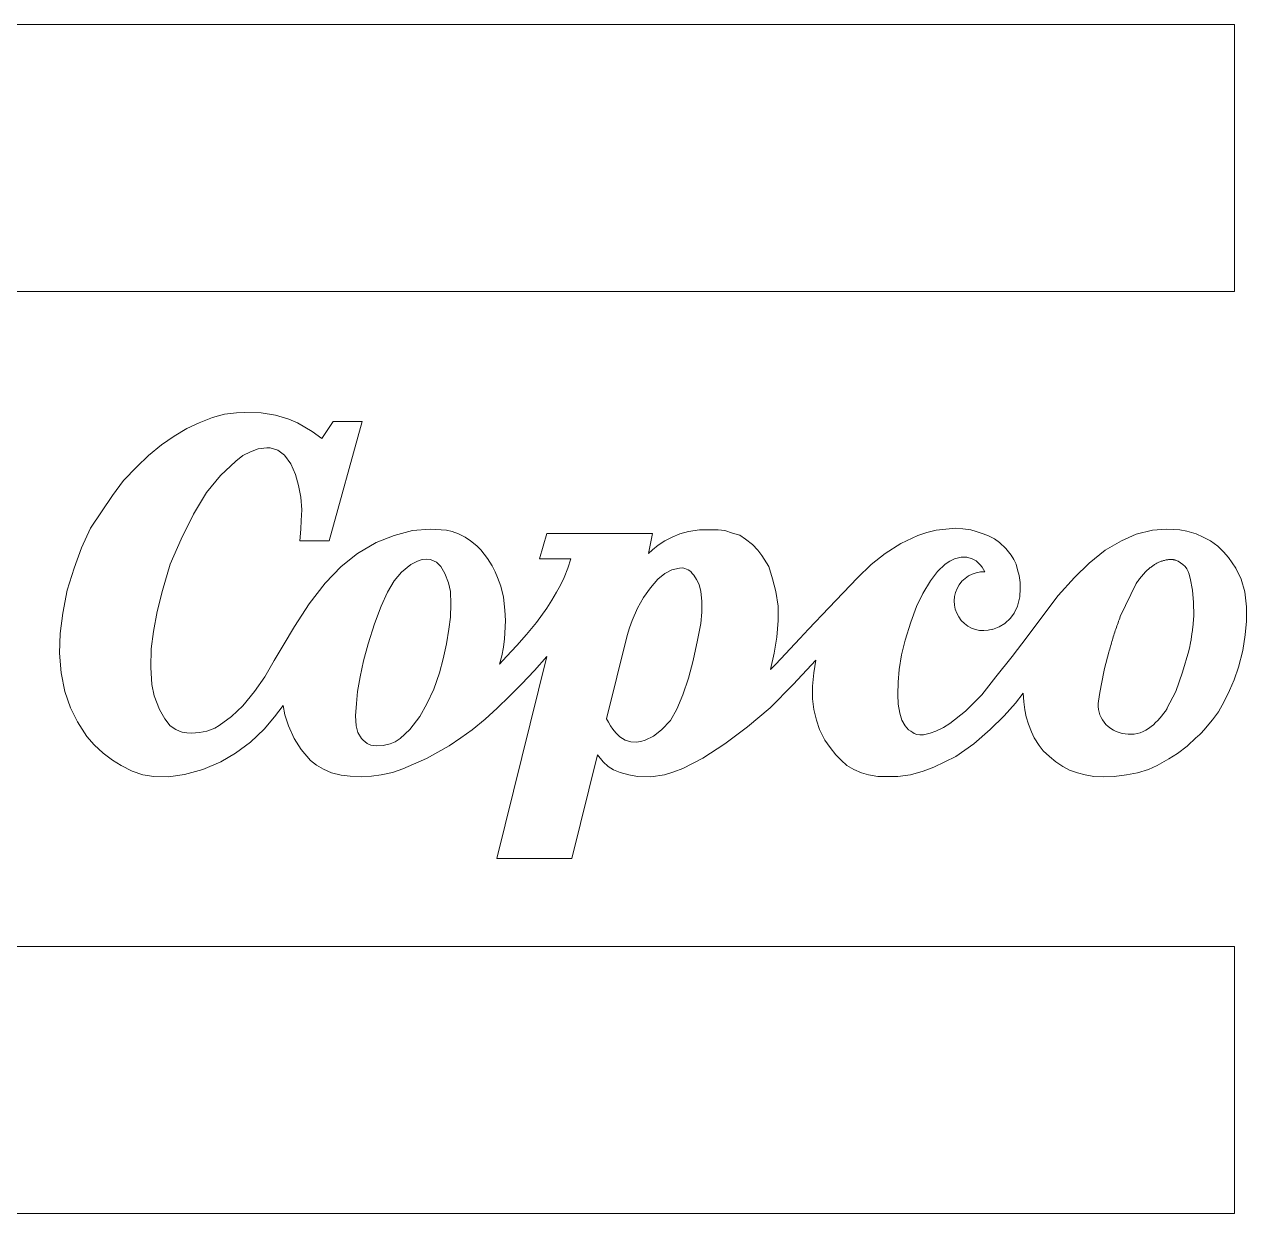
# Model space of a CAD drawing. Extents: x -76427 to 292734, y -42117 to 131250.
# Drawn here: x 12246.6 to 12405.3, y -37247.2 to -37092.8 of the extents above; entities that cross this region are included whole.
import ezdxf

# ---------------------------------------------------------------- set-up
doc = ezdxf.new("R2010")
doc.units = 0
doc.header["$LTSCALE"] = 10
doc.layers.add('XFM7P10PV$0$PV-EQ(50K)', color=252, linetype='Continuous', lineweight=9)
doc.layers.add('XFM7P10PV-200K$0$PV-EQ(50K)', color=22, linetype='Continuous', lineweight=9)

# ---------------------------------------------------------------- blocks, each defined once
blk = doc.blocks.new('XFM7P10PV-200K$0$A$Cf6a59fa3')
for p, q in [((388.15, 1676.82), (708.15, 1676.82)), ((708.15, 1676.82), (708.15, 1642.15)), ((708.15, 1642.15), (388.15, 1642.15)), ((573.71, 1625.09), (575.42, 1625.79)), ((575.42, 1625.79), (577, 1626.19)), ((577, 1626.19), (578.57, 1626.39)), ((578.57, 1626.39), (579.62, 1626.43)), ((579.62, 1626.43), (581.77, 1626.39)), ((581.77, 1626.39), (583.64, 1626.08)), ((583.64, 1626.08), (585.34, 1625.58)), ((585.34, 1625.58), (586.47, 1625.09)), ((589.65, 1623.05), (591.13, 1625.28)), ((594.89, 1625.28), (590.58, 1609.78)), ((591.13, 1625.28), (594.89, 1625.28)), ((570.46, 1623.34), (572.11, 1624.33)), ((572.11, 1624.33), (573.71, 1625.09)), ((586.47, 1625.09), (588.38, 1623.97)), ((588.38, 1623.97), (589.65, 1623.05)), ((567.12, 1620.84), (568.82, 1622.25)), ((568.82, 1622.25), (570.46, 1623.34)), ((565.59, 1619.37), (567.12, 1620.84)), ((579.39, 1620.83), (578.47, 1620.12)), ((580.38, 1621.32), (579.39, 1620.83)), ((581.37, 1621.7), (580.38, 1621.32)), ((582.51, 1621.82), (581.37, 1621.7)), ((582.93, 1621.82), (582.51, 1621.82)), ((583.92, 1621.53), (582.93, 1621.82)), ((584.79, 1620.89), (583.92, 1621.53)), ((585.62, 1619.75), (584.79, 1620.89)), ((563.86, 1617.58), (565.59, 1619.37)), ((578.47, 1620.12), (576.46, 1618.24)), ((586.22, 1618.38), (585.62, 1619.75)), ((562.44, 1615.66), (563.86, 1617.58)), ((576.46, 1618.24), (574.68, 1616.03)), ((586.62, 1616.93), (586.22, 1618.38)), ((574.68, 1616.03), (572.95, 1613.21)), ((586.9, 1615.44), (586.62, 1616.93)), ((561.03, 1613.53), (562.44, 1615.66)), ((587.03, 1613.79), (586.9, 1615.44)), ((559.61, 1611.41), (561.03, 1613.53)), ((572.95, 1613.21), (571.38, 1609.98)), ((586.97, 1612.4), (587.03, 1613.79)), ((558.41, 1608.86), (559.61, 1611.41)), ((586.76, 1609.78), (586.9, 1611.26)), ((586.9, 1611.26), (586.97, 1612.4)), ((599.04, 1610.47), (601.4, 1611.12)), ((601.4, 1611.12), (603.7, 1611.29)), ((603.7, 1611.29), (605.81, 1611.14)), ((605.81, 1611.14), (606.55, 1610.97)), ((637.24, 1610.97), (638.69, 1611.18)), ((638.69, 1611.18), (641.1, 1611.18)), ((641.1, 1611.18), (641.98, 1611.1)), ((641.98, 1611.1), (642.97, 1610.77)), ((668.2, 1610.83), (669.42, 1611.13)), ((669.42, 1611.13), (670.68, 1611.29)), ((670.68, 1611.29), (671.99, 1611.4)), ((671.99, 1611.4), (672.9, 1611.34)), ((672.9, 1611.34), (673.91, 1611.19)), ((673.91, 1611.19), (674.62, 1610.98)), ((695.38, 1610.62), (697.52, 1611.13)), ((697.52, 1611.13), (699.32, 1611.26)), ((699.32, 1611.26), (701.06, 1611.18)), ((701.06, 1611.18), (701.99, 1611)), ((701.99, 1611), (703.19, 1610.68)), ((571.38, 1609.98), (569.96, 1606.72)), ((590.58, 1609.78), (586.76, 1609.78)), ((594.29, 1608.13), (596.7, 1609.55)), ((596.7, 1609.55), (599.04, 1610.47)), ((606.55, 1610.97), (607.4, 1610.67)), ((607.4, 1610.67), (608.27, 1610.25)), ((608.27, 1610.25), (608.96, 1609.77)), ((608.96, 1609.77), (609.78, 1609.12)), ((617.89, 1607.44), (618.88, 1610.7)), ((618.88, 1610.7), (632.57, 1610.7)), ((632.57, 1610.7), (632.08, 1608.14)), ((633.32, 1609.2), (634.2, 1609.76)), ((634.2, 1609.76), (635.12, 1610.26)), ((635.12, 1610.26), (636.11, 1610.68)), ((636.11, 1610.68), (637.24, 1610.97)), ((642.97, 1610.77), (643.93, 1610.48)), ((643.93, 1610.48), (644.64, 1609.98)), ((644.64, 1609.98), (645.56, 1609.27)), ((662.78, 1608.14), (664.85, 1609.42)), ((664.85, 1609.42), (667.06, 1610.44)), ((667.06, 1610.44), (668.2, 1610.83)), ((674.62, 1610.98), (675.54, 1610.69)), ((675.54, 1610.69), (676.2, 1610.43)), ((676.2, 1610.43), (677.01, 1610.04)), ((677.01, 1610.04), (677.66, 1609.55)), ((677.66, 1609.55), (678.45, 1608.75)), ((691.35, 1608.56), (693.48, 1609.76)), ((693.48, 1609.76), (695.38, 1610.62)), ((703.19, 1610.68), (704.11, 1610.26)), ((704.11, 1610.26), (705.03, 1609.77)), ((705.03, 1609.77), (706.02, 1609.06)), ((557.48, 1606.23), (558.41, 1608.86)), ((592.16, 1606.43), (594.29, 1608.13)), ((609.78, 1609.12), (610.28, 1608.61)), ((610.28, 1608.61), (611.15, 1607.49)), ((632.08, 1608.14), (632.57, 1608.58)), ((632.57, 1608.58), (633.32, 1609.2)), ((645.56, 1609.27), (646.27, 1608.56)), ((646.27, 1608.56), (646.76, 1607.86)), ((646.76, 1607.86), (647.68, 1606.44)), ((661, 1606.71), (662.78, 1608.14)), ((678.45, 1608.75), (679.15, 1607.9)), ((679.15, 1607.9), (679.49, 1607.36)), ((689.29, 1606.87), (691.35, 1608.56)), ((706.02, 1609.06), (706.73, 1608.35)), ((706.73, 1608.35), (707.4, 1607.58)), ((556.55, 1603.35), (557.48, 1606.23)), ((569.96, 1606.72), (568.93, 1603.33)), ((590.07, 1604.28), (592.16, 1606.43)), ((599.98, 1605.71), (601.2, 1606.7)), ((601.2, 1606.7), (602.08, 1607.14)), ((602.08, 1607.14), (602.65, 1607.34)), ((602.65, 1607.34), (603.27, 1607.39)), ((603.27, 1607.39), (603.74, 1607.34)), ((603.74, 1607.34), (604.21, 1607.14)), ((604.21, 1607.14), (604.52, 1606.98)), ((604.52, 1606.98), (605.11, 1606.42)), ((605.11, 1606.42), (605.62, 1605.51)), ((611.15, 1607.49), (611.75, 1606.51)), ((611.75, 1606.51), (612.15, 1605.74)), ((621.98, 1607.44), (617.89, 1607.44)), ((621.57, 1606.2), (621.98, 1607.44)), ((636.1, 1606.21), (636.51, 1606.24)), ((636.51, 1606.24), (636.79, 1606.18)), ((647.68, 1606.44), (648.18, 1604.81)), ((659.19, 1604.96), (661, 1606.71)), ((670.58, 1606.72), (669.61, 1605.79)), ((671.19, 1607.13), (670.58, 1606.72)), ((671.79, 1607.42), (671.19, 1607.13)), ((672.69, 1607.65), (671.79, 1607.42)), ((673.4, 1607.65), (672.69, 1607.65)), ((674.11, 1607.43), (673.4, 1607.65)), ((674.61, 1607.15), (674.11, 1607.43)), ((674.84, 1606.95), (674.61, 1607.15)), ((675.13, 1606.64), (674.84, 1606.95)), ((675.38, 1606.33), (675.13, 1606.64)), ((675.56, 1606.05), (675.38, 1606.33)), ((679.49, 1607.36), (679.79, 1606.72)), ((679.79, 1606.72), (680, 1606.01)), ((687.38, 1605.01), (689.29, 1606.87)), ((697.14, 1606.22), (697.23, 1606.29)), ((697.23, 1606.29), (697.33, 1606.36)), ((697.33, 1606.36), (697.42, 1606.43)), ((697.42, 1606.43), (697.51, 1606.49)), ((697.51, 1606.49), (697.6, 1606.56)), ((697.6, 1606.56), (697.69, 1606.62)), ((697.69, 1606.62), (697.78, 1606.68)), ((697.78, 1606.68), (697.88, 1606.74)), ((697.88, 1606.74), (697.97, 1606.79)), ((697.97, 1606.79), (698.07, 1606.85)), ((698.07, 1606.85), (698.16, 1606.9)), ((698.16, 1606.9), (698.26, 1606.94)), ((698.26, 1606.94), (698.36, 1606.99)), ((698.36, 1606.99), (698.46, 1607.03)), ((698.46, 1607.03), (698.56, 1607.07)), ((698.56, 1607.07), (698.66, 1607.11)), ((698.66, 1607.11), (698.76, 1607.14)), ((698.76, 1607.14), (698.86, 1607.17)), ((698.86, 1607.17), (698.96, 1607.2)), ((698.96, 1607.2), (699.07, 1607.23)), ((699.07, 1607.23), (699.17, 1607.26)), ((699.17, 1607.26), (699.28, 1607.28)), ((699.28, 1607.28), (699.38, 1607.3)), ((699.38, 1607.3), (699.49, 1607.31)), ((699.49, 1607.31), (699.59, 1607.33)), ((699.59, 1607.33), (699.7, 1607.34)), ((699.7, 1607.34), (699.8, 1607.35)), ((699.8, 1607.35), (700.04, 1607.34)), ((700.04, 1607.34), (700.12, 1607.33)), ((700.12, 1607.33), (700.17, 1607.32)), ((700.17, 1607.32), (700.19, 1607.32)), ((700.19, 1607.32), (700.21, 1607.32)), ((700.21, 1607.32), (700.24, 1607.31)), ((700.24, 1607.31), (700.26, 1607.31)), ((700.26, 1607.31), (700.28, 1607.3)), ((700.28, 1607.3), (700.3, 1607.3)), ((700.3, 1607.3), (700.33, 1607.3)), ((700.33, 1607.3), (700.35, 1607.29)), ((700.35, 1607.29), (700.37, 1607.29)), ((700.37, 1607.29), (700.4, 1607.28)), ((700.4, 1607.28), (700.42, 1607.28)), ((700.42, 1607.28), (700.44, 1607.27)), ((700.44, 1607.27), (700.47, 1607.26)), ((707.4, 1607.58), (708.35, 1606.21)), ((599.04, 1604.59), (599.98, 1605.71)), ((605.62, 1605.51), (606.08, 1604.3)), ((612.15, 1605.74), (612.47, 1604.99)), ((612.47, 1604.99), (612.9, 1603.87)), ((620.62, 1604.02), (621.09, 1605)), ((621.09, 1605), (621.57, 1606.2)), ((632.31, 1603.65), (633.29, 1604.79)), ((633.29, 1604.79), (634.19, 1605.51)), ((634.19, 1605.51), (635.11, 1606)), ((635.11, 1606), (636.1, 1606.21)), ((636.79, 1606.18), (637.23, 1606)), ((637.23, 1606), (637.54, 1605.76)), ((637.54, 1605.76), (637.75, 1605.54)), ((637.75, 1605.54), (637.94, 1605.3)), ((637.94, 1605.3), (638.31, 1604.75)), ((638.31, 1604.75), (638.65, 1604.09)), ((648.18, 1604.81), (648.6, 1603.18)), ((655.48, 1601.05), (659.19, 1604.96)), ((669.61, 1605.79), (668.68, 1604.58)), ((675.74, 1605.73), (675.56, 1606.05)), ((680, 1606.01), (680.2, 1605.27)), ((680.2, 1605.27), (680.35, 1604.36)), ((685.26, 1602.68), (687.38, 1605.01)), ((695.66, 1604.59), (695.74, 1604.71)), ((695.74, 1604.71), (695.83, 1604.82)), ((695.83, 1604.82), (695.91, 1604.93)), ((695.91, 1604.93), (695.99, 1605.04)), ((695.99, 1605.04), (696.08, 1605.14)), ((696.08, 1605.14), (696.16, 1605.24)), ((696.16, 1605.24), (696.25, 1605.34)), ((696.25, 1605.34), (696.34, 1605.44)), ((696.34, 1605.44), (696.42, 1605.54)), ((696.42, 1605.54), (696.51, 1605.63)), ((696.51, 1605.63), (696.6, 1605.72)), ((696.6, 1605.72), (696.69, 1605.81)), ((696.69, 1605.81), (696.78, 1605.9)), ((696.78, 1605.9), (696.87, 1605.98)), ((696.87, 1605.98), (696.96, 1606.06)), ((696.96, 1606.06), (697.05, 1606.14)), ((697.05, 1606.14), (697.14, 1606.22)), ((702.37, 1605.05), (702.39, 1604.92)), ((702.39, 1604.92), (702.7, 1603.35)), ((708.35, 1606.21), (709.03, 1604.79)), ((709.03, 1604.79), (709.49, 1603.14)), ((555.98, 1600.37), (556.55, 1603.35)), ((568.93, 1603.33), (568.24, 1600.59)), ((588.01, 1601.57), (590.07, 1604.28)), ((597.34, 1601.28), (598.17, 1603.09)), ((598.17, 1603.09), (599.04, 1604.59)), ((606.08, 1604.3), (606.33, 1603.18)), ((606.33, 1603.18), (606.4, 1601.52)), ((612.9, 1603.87), (613.21, 1602.47)), ((619.51, 1602.05), (620.12, 1603.09)), ((620.12, 1603.09), (620.62, 1604.02)), ((631.42, 1602.4), (632.31, 1603.65)), ((638.65, 1604.09), (638.88, 1603.18)), ((638.88, 1603.18), (639, 1601.91)), ((648.6, 1603.18), (648.89, 1601.27)), ((668.68, 1604.58), (667.71, 1602.91)), ((680.35, 1603.58), (680.27, 1602.49)), ((680.35, 1604.36), (680.35, 1603.58)), ((693.33, 1599.92), (695.41, 1604.24)), ((695.41, 1604.24), (695.5, 1604.36)), ((695.5, 1604.36), (695.58, 1604.47)), ((695.58, 1604.47), (695.66, 1604.59)), ((702.7, 1603.35), (702.85, 1601.74)), ((709.49, 1603.14), (709.73, 1601.21)), ((586.08, 1598.63), (588.01, 1601.57)), ((606.4, 1601.52), (606.33, 1599.85)), ((613.21, 1602.47), (613.42, 1600.77)), ((618.84, 1601.04), (619.51, 1602.05)), ((630.64, 1601.04), (631.42, 1602.4)), ((639, 1601.91), (639, 1600.5)), ((667.71, 1602.91), (666.87, 1601.24)), ((680.27, 1602.49), (679.99, 1601.29)), ((683.13, 1599.84), (685.26, 1602.68)), ((702.85, 1601.74), (702.89, 1600.07)), ((555.64, 1597.75), (555.98, 1600.37)), ((568.24, 1600.59), (567.76, 1598.01)), ((596.48, 1599), (597.34, 1601.28)), ((613.42, 1600.77), (613.47, 1599.41)), ((617.51, 1599.18), (618.84, 1601.04)), ((629.94, 1599.42), (630.64, 1601.04)), ((639, 1600.5), (638.86, 1599.01)), ((648.89, 1601.27), (648.89, 1599.42)), ((652.86, 1598.29), (655.48, 1601.05)), ((666.87, 1601.24), (666.12, 1599.21)), ((679.56, 1600.36), (679.06, 1599.73)), ((679.99, 1601.29), (679.56, 1600.36)), ((693.26, 1599.72), (693.33, 1599.92)), ((702.89, 1600.07), (702.75, 1598.45)), ((709.73, 1601.21), (709.71, 1599.34)), ((584.63, 1596.16), (586.08, 1598.63)), ((595.65, 1596.39), (596.48, 1599)), ((606.12, 1598.29), (605.83, 1596.38)), ((606.33, 1599.85), (606.12, 1598.29)), ((613.47, 1599.41), (613.42, 1597.79)), ((616.22, 1597.59), (617.51, 1599.18)), ((629.29, 1597.46), (629.58, 1598.45)), ((629.58, 1598.45), (629.94, 1599.42)), ((638.86, 1599.01), (638.44, 1596.86)), ((648.89, 1599.42), (648.75, 1597.27)), ((651.72, 1597.08), (652.86, 1598.29)), ((666.12, 1599.21), (665.41, 1596.87)), ((677.61, 1598.59), (676.72, 1598.27)), ((678.33, 1599.05), (677.61, 1598.59)), ((679.06, 1599.73), (678.33, 1599.05)), ((681.22, 1597.29), (683.13, 1599.84)), ((692.69, 1598.11), (692.76, 1598.31)), ((692.76, 1598.31), (692.83, 1598.51)), ((692.83, 1598.51), (692.9, 1598.71)), ((692.9, 1598.71), (692.97, 1598.91)), ((692.97, 1598.91), (693.04, 1599.11)), ((693.04, 1599.11), (693.11, 1599.32)), ((693.11, 1599.32), (693.18, 1599.52)), ((693.18, 1599.52), (693.26, 1599.72)), ((702.73, 1598.33), (702.71, 1598.21)), ((702.75, 1598.45), (702.73, 1598.33)), ((709.71, 1599.34), (709.56, 1597.57)), ((555.57, 1595.18), (555.64, 1597.75)), ((567.76, 1598.01), (567.48, 1595.76)), ((613.37, 1597.05), (613.22, 1595.94)), ((613.42, 1597.79), (613.37, 1597.05)), ((614.95, 1596.17), (616.22, 1597.59)), ((626.62, 1586.67), (629.29, 1597.46)), ((638.44, 1596.86), (637.88, 1594.23)), ((648.75, 1597.27), (648.39, 1595.17)), ((648.6, 1593.75), (651.72, 1597.08)), ((665.41, 1596.87), (664.91, 1594.96)), ((679.3, 1594.74), (681.22, 1597.29)), ((692.25, 1596.7), (692.31, 1596.9)), ((692.31, 1596.9), (692.37, 1597.1)), ((692.37, 1597.1), (692.43, 1597.3)), ((692.43, 1597.3), (692.5, 1597.5)), ((692.5, 1597.5), (692.56, 1597.7)), ((692.56, 1597.7), (692.63, 1597.9)), ((692.63, 1597.9), (692.69, 1598.11)), ((702.5, 1596.72), (702.47, 1596.6)), ((702.52, 1596.85), (702.5, 1596.72)), ((702.54, 1596.97), (702.52, 1596.85)), ((702.56, 1597.09), (702.54, 1596.97)), ((702.58, 1597.22), (702.56, 1597.09)), ((702.6, 1597.34), (702.58, 1597.22)), ((702.68, 1597.96), (702.6, 1597.34)), ((702.7, 1598.08), (702.68, 1597.96)), ((702.71, 1598.21), (702.7, 1598.08)), ((709.56, 1597.57), (709.23, 1595.52)), ((555.79, 1592.63), (555.57, 1595.18)), ((567.48, 1595.76), (567.41, 1593.33)), ((583.46, 1594.21), (584.63, 1596.16)), ((595.03, 1594.18), (595.65, 1596.39)), ((605.83, 1596.38), (605.41, 1594.46)), ((613.22, 1595.94), (613, 1594.82)), ((613.64, 1594.75), (614.95, 1596.17)), ((648.39, 1595.17), (647.9, 1593.05)), ((691.27, 1593.17), (691.85, 1595.3)), ((691.85, 1595.3), (691.9, 1595.5)), ((691.9, 1595.5), (691.96, 1595.7)), ((691.96, 1595.7), (692.01, 1595.9)), ((692.01, 1595.9), (692.07, 1596.1)), ((692.07, 1596.1), (692.13, 1596.3)), ((692.13, 1596.3), (692.19, 1596.5)), ((692.19, 1596.5), (692.25, 1596.7)), ((702.25, 1595.5), (701.43, 1592.71)), ((702.33, 1595.87), (702.25, 1595.5)), ((702.35, 1595.99), (702.33, 1595.87)), ((702.38, 1596.11), (702.35, 1595.99)), ((702.4, 1596.23), (702.38, 1596.11)), ((702.43, 1596.36), (702.4, 1596.23)), ((702.45, 1596.48), (702.43, 1596.36)), ((702.47, 1596.6), (702.45, 1596.48)), ((709.23, 1595.52), (708.68, 1593.37)), ((582.22, 1592.12), (583.46, 1594.21)), ((594.6, 1592.11), (595.03, 1594.18)), ((605.41, 1594.46), (604.91, 1592.62)), ((612.35, 1568.5), (618.85, 1594.73)), ((613, 1594.82), (612.71, 1593.76)), ((612.71, 1593.76), (613.64, 1594.75)), ((618.85, 1594.73), (617.25, 1592.93)), ((637.88, 1594.23), (637.24, 1591.91)), ((647.9, 1593.05), (648.6, 1593.75)), ((653.81, 1594.25), (650.85, 1591.12)), ((653.52, 1592.62), (653.81, 1594.25)), ((664.91, 1594.96), (664.63, 1593.05)), ((677.18, 1592.12), (679.3, 1594.74)), ((556.28, 1590.22), (555.79, 1592.63)), ((567.41, 1593.33), (567.56, 1591.13)), ((580.89, 1590.18), (582.22, 1592.12)), ((594.29, 1590.21), (594.6, 1592.11)), ((604.91, 1592.62), (604.2, 1590.49)), ((617.25, 1592.93), (615.55, 1591.15)), ((653.37, 1590.91), (653.52, 1592.62)), ((664.63, 1593.05), (664.49, 1591.41)), ((675.34, 1589.78), (677.18, 1592.12)), ((690.85, 1591), (691.27, 1593.17)), ((701.43, 1592.71), (700.53, 1590.2)), ((708.68, 1593.37), (708.14, 1591.72)), ((567.56, 1591.13), (567.88, 1589.64)), ((604.2, 1590.49), (603.28, 1588.58)), ((615.55, 1591.15), (614.02, 1589.6)), ((637.24, 1591.91), (636.53, 1589.78)), ((650.85, 1591.12), (647.85, 1588.08)), ((653.37, 1589.26), (653.37, 1590.91)), ((664.49, 1591.41), (664.45, 1589.81)), ((690.62, 1589.8), (690.85, 1591)), ((708.14, 1591.72), (707.53, 1590.31)), ((556.99, 1588.09), (556.28, 1590.22)), ((567.88, 1589.64), (568.54, 1587.87)), ((579.39, 1588.36), (580.89, 1590.18)), ((594.12, 1588.64), (594.29, 1590.21)), ((614.02, 1589.6), (612.42, 1588.03)), ((636.53, 1589.78), (635.73, 1587.89)), ((653.55, 1587.87), (653.37, 1589.26)), ((664.45, 1589.81), (664.49, 1588.57)), ((673.21, 1587.65), (675.34, 1589.78)), ((680.7, 1589.99), (679.71, 1588.67)), ((680.8, 1588.85), (680.7, 1589.99)), ((680.94, 1587.84), (680.8, 1588.85)), ((690.44, 1588.63), (690.62, 1589.8)), ((700.53, 1590.2), (699.4, 1587.98)), ((706.83, 1588.91), (706.09, 1587.58)), ((707.53, 1590.31), (706.83, 1588.91)), ((557.91, 1586.25), (556.99, 1588.09)), ((568.54, 1587.87), (569.25, 1586.66)), ((577.91, 1586.96), (579.39, 1588.36)), ((584.6, 1588.37), (583.49, 1586.89)), ((584.82, 1587.15), (584.6, 1588.37)), ((594.02, 1587.05), (594.12, 1588.64)), ((603.28, 1588.58), (602.36, 1586.95)), ((612.42, 1588.03), (610.83, 1586.62)), ((635.73, 1587.89), (634.9, 1586.45)), ((647.85, 1588.08), (644.93, 1585.6)), ((653.87, 1586.48), (653.55, 1587.87)), ((664.49, 1588.57), (664.7, 1587.37)), ((664.7, 1587.37), (664.97, 1586.49)), ((671.2, 1586.03), (673.21, 1587.65)), ((679.71, 1588.67), (678.26, 1587.04)), ((681.12, 1586.92), (680.94, 1587.84)), ((706.09, 1587.58), (705.3, 1586.51)), ((559.12, 1584.34), (557.91, 1586.25)), ((569.25, 1586.66), (569.96, 1585.74)), ((569.96, 1585.74), (570.67, 1585.25)), ((575.73, 1585.46), (576.32, 1585.8)), ((576.32, 1585.8), (577.91, 1586.96)), ((583.49, 1586.89), (582.16, 1585.33)), ((585.31, 1585.73), (584.82, 1587.15)), ((586.03, 1584.1), (585.31, 1585.73)), ((594.08, 1585.74), (594.02, 1587.05)), ((594.31, 1584.86), (594.08, 1585.74)), ((602.36, 1586.95), (601.07, 1585.28)), ((610.83, 1586.62), (609.15, 1585.23)), ((626.86, 1586.2), (626.62, 1586.67)), ((627.12, 1585.76), (626.86, 1586.2)), ((627.43, 1585.29), (627.12, 1585.76)), ((634.9, 1586.45), (633.75, 1585.21)), ((644.93, 1585.6), (641.97, 1583.4)), ((654.26, 1585.25), (653.87, 1586.48)), ((664.97, 1586.49), (665.4, 1585.73)), ((665.4, 1585.73), (665.83, 1585.24)), ((670.37, 1585.53), (671.2, 1586.03)), ((678.26, 1587.04), (676.44, 1585.25)), ((681.4, 1585.96), (681.12, 1586.92)), ((681.81, 1584.98), (681.4, 1585.96)), ((705.3, 1586.51), (704.17, 1585.17)), ((560.09, 1583.27), (559.12, 1584.34)), ((570.67, 1585.25), (571.17, 1585.04)), ((571.17, 1585.04), (571.5, 1584.93)), ((571.5, 1584.93), (572.09, 1584.82)), ((572.09, 1584.82), (572.69, 1584.78)), ((572.69, 1584.78), (573.76, 1584.86)), ((573.76, 1584.86), (574.71, 1585.04)), ((574.71, 1585.04), (575.73, 1585.46)), ((582.16, 1585.33), (580.36, 1583.62)), ((586.95, 1582.68), (586.03, 1584.1)), ((594.78, 1584.11), (594.31, 1584.86)), ((595, 1583.9), (594.78, 1584.11)), ((599.8, 1584.11), (599.18, 1583.65)), ((601.07, 1585.28), (599.8, 1584.11)), ((607.67, 1584.17), (606.16, 1583.16)), ((609.15, 1585.23), (607.67, 1584.17)), ((627.82, 1584.82), (627.43, 1585.29)), ((628.34, 1584.33), (627.82, 1584.82)), ((629.02, 1583.9), (628.34, 1584.33)), ((632.71, 1584.4), (631.64, 1583.9)), ((633.75, 1585.21), (632.71, 1584.4)), ((654.97, 1583.9), (654.26, 1585.25)), ((665.83, 1585.24), (666.12, 1585.03)), ((666.12, 1585.03), (666.37, 1584.86)), ((666.37, 1584.86), (666.58, 1584.75)), ((666.58, 1584.75), (666.91, 1584.61)), ((666.91, 1584.61), (667.31, 1584.59)), ((667.31, 1584.59), (667.79, 1584.59)), ((667.79, 1584.59), (668.66, 1584.78)), ((668.66, 1584.78), (669.38, 1585.03)), ((669.38, 1585.03), (670.37, 1585.53)), ((676.44, 1585.25), (674.32, 1583.4)), ((682.15, 1584.2), (681.81, 1584.98)), ((682.82, 1583.19), (682.15, 1584.2)), ((703.17, 1584.23), (702.02, 1583.12)), ((561.22, 1582.19), (560.09, 1583.27)), ((580.36, 1583.62), (578.44, 1582.21)), ((588.15, 1581.26), (586.95, 1582.68)), ((595.51, 1583.45), (595, 1583.9)), ((596.02, 1583.22), (595.51, 1583.45)), ((596.68, 1583.13), (596.02, 1583.22)), ((597.61, 1583.19), (596.68, 1583.13)), ((598.53, 1583.4), (597.61, 1583.19)), ((599.18, 1583.65), (598.53, 1583.4)), ((606.16, 1583.16), (603.24, 1581.52)), ((629.75, 1583.66), (629.02, 1583.9)), ((630.44, 1583.61), (629.75, 1583.66)), ((631.06, 1583.71), (630.44, 1583.61)), ((631.64, 1583.9), (631.06, 1583.71)), ((641.97, 1583.4), (639.12, 1581.56)), ((655.67, 1582.91), (654.97, 1583.9)), ((656.38, 1581.99), (655.67, 1582.91)), ((674.32, 1583.4), (671.98, 1581.78)), ((683.31, 1582.48), (682.82, 1583.19)), ((684.16, 1581.74), (683.31, 1582.48)), ((702.02, 1583.12), (700.76, 1582.17)), ((562.45, 1581.29), (561.22, 1582.19)), ((563.58, 1580.58), (562.45, 1581.29)), ((576.53, 1581.08), (574.2, 1580.08)), ((578.44, 1582.21), (576.53, 1581.08)), ((588.95, 1580.62), (588.15, 1581.26)), ((603.24, 1581.52), (600.17, 1580.17)), ((625.46, 1581.98), (622.12, 1568.5)), ((626.16, 1581.06), (625.46, 1581.98)), ((626.81, 1580.46), (626.16, 1581.06)), ((639.12, 1581.56), (636.51, 1580.22)), ((657.09, 1581.28), (656.38, 1581.99)), ((657.84, 1580.59), (657.09, 1581.28)), ((671.98, 1581.78), (669.14, 1580.36)), ((684.95, 1581.07), (684.16, 1581.74)), ((685.86, 1580.48), (684.95, 1581.07)), ((699.63, 1581.45), (698.12, 1580.6)), ((700.76, 1582.17), (699.63, 1581.45)), ((565, 1579.87), (563.58, 1580.58)), ((566.41, 1579.38), (565, 1579.87)), ((567.82, 1579.17), (566.41, 1579.38)), ((571.8, 1579.42), (569.71, 1579.14)), ((574.2, 1580.08), (571.8, 1579.42)), ((589.84, 1580.1), (588.95, 1580.62)), ((590.91, 1579.63), (589.84, 1580.1)), ((592.13, 1579.34), (590.91, 1579.63)), ((593.33, 1579.19), (592.13, 1579.34)), ((597.36, 1579.38), (596.07, 1579.2)), ((598.8, 1579.68), (597.36, 1579.38)), ((600.17, 1580.17), (598.8, 1579.68)), ((627.53, 1580.03), (626.81, 1580.46)), ((628.38, 1579.7), (627.53, 1580.03)), ((629.49, 1579.36), (628.38, 1579.7)), ((630.62, 1579.15), (629.49, 1579.36)), ((634.15, 1579.39), (632.36, 1579.12)), ((635.35, 1579.76), (634.15, 1579.39)), ((636.51, 1580.22), (635.35, 1579.76)), ((658.75, 1580.05), (657.84, 1580.59)), ((659.71, 1579.65), (658.75, 1580.05)), ((660.64, 1579.37), (659.71, 1579.65)), ((661.84, 1579.16), (660.64, 1579.37)), ((666.09, 1579.37), (664.46, 1579.16)), ((667.72, 1579.86), (666.09, 1579.37)), ((669.14, 1580.36), (667.72, 1579.86)), ((686.75, 1580), (685.86, 1580.48)), ((687.78, 1579.65), (686.75, 1580)), ((688.77, 1579.37), (687.78, 1579.65)), ((689.9, 1579.16), (688.77, 1579.37)), ((694.16, 1579.37), (692.53, 1579.16)), ((695.58, 1579.65), (694.16, 1579.37)), ((696.98, 1580.09), (695.58, 1579.65)), ((698.12, 1580.6), (696.98, 1580.09)), ((569.71, 1579.14), (567.82, 1579.17)), ((594.75, 1579.13), (593.33, 1579.19)), ((596.07, 1579.2), (594.75, 1579.13)), ((632.36, 1579.12), (630.62, 1579.15)), ((662.76, 1579.16), (661.84, 1579.16)), ((664.46, 1579.16), (662.76, 1579.16)), ((691.1, 1579.13), (689.9, 1579.16)), ((692.53, 1579.16), (691.1, 1579.13)), ((622.12, 1568.5), (612.35, 1568.5)), ((388.15, 1557.08), (708.15, 1557.08)), ((708.15, 1557.08), (708.15, 1522.41)), ((708.15, 1522.41), (388.15, 1522.41))]:
    blk.add_line(p, q)
for centre, radius, start, end in [((699.64, 1604.62), 2.77, 8.811, 72.4868), ((675.58, 1601.92), 3.82, 87.6271, 287.3323), ((694.4, 1588.58), 3.96, 179.383, 222.1851), ((691.07, 1593.25), 9.86, 309.4599, 327.6817), ((694.56, 1589.01), 4.37, 224.9095, 309.4599), ((701.3, 1587.21), 3.52, 302.034, 324.6365)]:
    blk.add_arc(centre, radius, start, end)
blk = doc.blocks.new('XFM7P10PV-200K')
at = {"layer": 'XFM7P10PV-200K$0$PV-EQ(50K)'}
blk.add_blockref('XFM7P10PV-200K$0$A$Cf6a59fa3', (11695.6, -38769.63), dxfattribs=at)
blk = doc.blocks.new('XFM7P10PV$0$A$Cf6a59fa3')
for p, q in [((388.15, 1676.82), (708.15, 1676.82)), ((708.15, 1676.82), (708.15, 1642.15)), ((708.15, 1642.15), (388.15, 1642.15)), ((573.71, 1625.09), (575.42, 1625.79)), ((575.42, 1625.79), (577, 1626.19)), ((577, 1626.19), (578.57, 1626.39)), ((578.57, 1626.39), (579.62, 1626.43)), ((579.62, 1626.43), (581.77, 1626.39)), ((581.77, 1626.39), (583.64, 1626.08)), ((583.64, 1626.08), (585.34, 1625.58)), ((585.34, 1625.58), (586.47, 1625.09)), ((589.65, 1623.05), (591.13, 1625.28)), ((594.89, 1625.28), (590.58, 1609.78)), ((591.13, 1625.28), (594.89, 1625.28)), ((570.46, 1623.34), (572.11, 1624.33)), ((572.11, 1624.33), (573.71, 1625.09)), ((586.47, 1625.09), (588.38, 1623.97)), ((588.38, 1623.97), (589.65, 1623.05)), ((567.12, 1620.84), (568.82, 1622.25)), ((568.82, 1622.25), (570.46, 1623.34)), ((565.59, 1619.37), (567.12, 1620.84)), ((579.39, 1620.83), (578.47, 1620.12)), ((580.38, 1621.32), (579.39, 1620.83)), ((581.37, 1621.7), (580.38, 1621.32)), ((582.51, 1621.82), (581.37, 1621.7)), ((582.93, 1621.82), (582.51, 1621.82)), ((583.92, 1621.53), (582.93, 1621.82)), ((584.79, 1620.89), (583.92, 1621.53)), ((585.62, 1619.75), (584.79, 1620.89)), ((563.86, 1617.58), (565.59, 1619.37)), ((578.47, 1620.12), (576.46, 1618.24)), ((586.22, 1618.38), (585.62, 1619.75)), ((562.44, 1615.66), (563.86, 1617.58)), ((576.46, 1618.24), (574.68, 1616.03)), ((586.62, 1616.93), (586.22, 1618.38)), ((574.68, 1616.03), (572.95, 1613.21)), ((586.9, 1615.44), (586.62, 1616.93)), ((561.03, 1613.53), (562.44, 1615.66)), ((587.03, 1613.79), (586.9, 1615.44)), ((559.61, 1611.41), (561.03, 1613.53)), ((572.95, 1613.21), (571.38, 1609.98)), ((586.97, 1612.4), (587.03, 1613.79)), ((558.41, 1608.86), (559.61, 1611.41)), ((586.76, 1609.78), (586.9, 1611.26)), ((586.9, 1611.26), (586.97, 1612.4)), ((599.04, 1610.47), (601.4, 1611.12)), ((601.4, 1611.12), (603.7, 1611.29)), ((603.7, 1611.29), (605.81, 1611.14)), ((605.81, 1611.14), (606.55, 1610.97)), ((637.24, 1610.97), (638.69, 1611.18)), ((638.69, 1611.18), (641.1, 1611.18)), ((641.1, 1611.18), (641.98, 1611.1)), ((641.98, 1611.1), (642.97, 1610.77)), ((668.2, 1610.83), (669.42, 1611.13)), ((669.42, 1611.13), (670.68, 1611.29)), ((670.68, 1611.29), (671.99, 1611.4)), ((671.99, 1611.4), (672.9, 1611.34)), ((672.9, 1611.34), (673.91, 1611.19)), ((673.91, 1611.19), (674.62, 1610.98)), ((695.38, 1610.62), (697.52, 1611.13)), ((697.52, 1611.13), (699.32, 1611.26)), ((699.32, 1611.26), (701.06, 1611.18)), ((701.06, 1611.18), (701.99, 1611)), ((701.99, 1611), (703.19, 1610.68)), ((571.38, 1609.98), (569.96, 1606.72)), ((590.58, 1609.78), (586.76, 1609.78)), ((594.29, 1608.13), (596.7, 1609.55)), ((596.7, 1609.55), (599.04, 1610.47)), ((606.55, 1610.97), (607.4, 1610.67)), ((607.4, 1610.67), (608.27, 1610.25)), ((608.27, 1610.25), (608.96, 1609.77)), ((608.96, 1609.77), (609.78, 1609.12)), ((617.89, 1607.44), (618.88, 1610.7)), ((618.88, 1610.7), (632.57, 1610.7)), ((632.57, 1610.7), (632.08, 1608.14)), ((633.32, 1609.2), (634.2, 1609.76)), ((634.2, 1609.76), (635.12, 1610.26)), ((635.12, 1610.26), (636.11, 1610.68)), ((636.11, 1610.68), (637.24, 1610.97)), ((642.97, 1610.77), (643.93, 1610.48)), ((643.93, 1610.48), (644.64, 1609.98)), ((644.64, 1609.98), (645.56, 1609.27)), ((662.78, 1608.14), (664.85, 1609.42)), ((664.85, 1609.42), (667.06, 1610.44)), ((667.06, 1610.44), (668.2, 1610.83)), ((674.62, 1610.98), (675.54, 1610.69)), ((675.54, 1610.69), (676.2, 1610.43)), ((676.2, 1610.43), (677.01, 1610.04)), ((677.01, 1610.04), (677.66, 1609.55)), ((677.66, 1609.55), (678.45, 1608.75)), ((691.35, 1608.56), (693.48, 1609.76)), ((693.48, 1609.76), (695.38, 1610.62)), ((703.19, 1610.68), (704.11, 1610.26)), ((704.11, 1610.26), (705.03, 1609.77)), ((705.03, 1609.77), (706.02, 1609.06)), ((557.48, 1606.23), (558.41, 1608.86)), ((592.16, 1606.43), (594.29, 1608.13)), ((609.78, 1609.12), (610.28, 1608.61)), ((610.28, 1608.61), (611.15, 1607.49)), ((632.08, 1608.14), (632.57, 1608.58)), ((632.57, 1608.58), (633.32, 1609.2)), ((645.56, 1609.27), (646.27, 1608.56)), ((646.27, 1608.56), (646.76, 1607.86)), ((646.76, 1607.86), (647.68, 1606.44)), ((661, 1606.71), (662.78, 1608.14)), ((678.45, 1608.75), (679.15, 1607.9)), ((679.15, 1607.9), (679.49, 1607.36)), ((689.29, 1606.87), (691.35, 1608.56)), ((706.02, 1609.06), (706.73, 1608.35)), ((706.73, 1608.35), (707.4, 1607.58)), ((556.55, 1603.35), (557.48, 1606.23)), ((569.96, 1606.72), (568.93, 1603.33)), ((590.07, 1604.28), (592.16, 1606.43)), ((599.98, 1605.71), (601.2, 1606.7)), ((601.2, 1606.7), (602.08, 1607.14)), ((602.08, 1607.14), (602.65, 1607.34)), ((602.65, 1607.34), (603.27, 1607.39)), ((603.27, 1607.39), (603.74, 1607.34)), ((603.74, 1607.34), (604.21, 1607.14)), ((604.21, 1607.14), (604.52, 1606.98)), ((604.52, 1606.98), (605.11, 1606.42)), ((605.11, 1606.42), (605.62, 1605.51)), ((611.15, 1607.49), (611.75, 1606.51)), ((611.75, 1606.51), (612.15, 1605.74)), ((621.98, 1607.44), (617.89, 1607.44)), ((621.57, 1606.2), (621.98, 1607.44)), ((636.1, 1606.21), (636.51, 1606.24)), ((636.51, 1606.24), (636.79, 1606.18)), ((647.68, 1606.44), (648.18, 1604.81)), ((659.19, 1604.96), (661, 1606.71)), ((670.58, 1606.72), (669.61, 1605.79)), ((671.19, 1607.13), (670.58, 1606.72)), ((671.79, 1607.42), (671.19, 1607.13)), ((672.69, 1607.65), (671.79, 1607.42)), ((673.4, 1607.65), (672.69, 1607.65)), ((674.11, 1607.43), (673.4, 1607.65)), ((674.61, 1607.15), (674.11, 1607.43)), ((674.84, 1606.95), (674.61, 1607.15)), ((675.13, 1606.64), (674.84, 1606.95)), ((675.38, 1606.33), (675.13, 1606.64)), ((675.56, 1606.05), (675.38, 1606.33)), ((679.49, 1607.36), (679.79, 1606.72)), ((679.79, 1606.72), (680, 1606.01)), ((687.38, 1605.01), (689.29, 1606.87)), ((697.14, 1606.22), (697.23, 1606.29)), ((697.23, 1606.29), (697.33, 1606.36)), ((697.33, 1606.36), (697.42, 1606.43)), ((697.42, 1606.43), (697.51, 1606.49)), ((697.51, 1606.49), (697.6, 1606.56)), ((697.6, 1606.56), (697.69, 1606.62)), ((697.69, 1606.62), (697.78, 1606.68)), ((697.78, 1606.68), (697.88, 1606.74)), ((697.88, 1606.74), (697.97, 1606.79)), ((697.97, 1606.79), (698.07, 1606.85)), ((698.07, 1606.85), (698.16, 1606.9)), ((698.16, 1606.9), (698.26, 1606.94)), ((698.26, 1606.94), (698.36, 1606.99)), ((698.36, 1606.99), (698.46, 1607.03)), ((698.46, 1607.03), (698.56, 1607.07)), ((698.56, 1607.07), (698.66, 1607.11)), ((698.66, 1607.11), (698.76, 1607.14)), ((698.76, 1607.14), (698.86, 1607.17)), ((698.86, 1607.17), (698.96, 1607.2)), ((698.96, 1607.2), (699.07, 1607.23)), ((699.07, 1607.23), (699.17, 1607.26)), ((699.17, 1607.26), (699.28, 1607.28)), ((699.28, 1607.28), (699.38, 1607.3)), ((699.38, 1607.3), (699.49, 1607.31)), ((699.49, 1607.31), (699.59, 1607.33)), ((699.59, 1607.33), (699.7, 1607.34)), ((699.7, 1607.34), (699.8, 1607.35)), ((699.8, 1607.35), (700.04, 1607.34)), ((700.04, 1607.34), (700.12, 1607.33)), ((700.12, 1607.33), (700.17, 1607.32)), ((700.17, 1607.32), (700.19, 1607.32)), ((700.19, 1607.32), (700.21, 1607.32)), ((700.21, 1607.32), (700.24, 1607.31)), ((700.24, 1607.31), (700.26, 1607.31)), ((700.26, 1607.31), (700.28, 1607.3)), ((700.28, 1607.3), (700.3, 1607.3)), ((700.3, 1607.3), (700.33, 1607.3)), ((700.33, 1607.3), (700.35, 1607.29)), ((700.35, 1607.29), (700.37, 1607.29)), ((700.37, 1607.29), (700.4, 1607.28)), ((700.4, 1607.28), (700.42, 1607.28)), ((700.42, 1607.28), (700.44, 1607.27)), ((700.44, 1607.27), (700.47, 1607.26)), ((707.4, 1607.58), (708.35, 1606.21)), ((599.04, 1604.59), (599.98, 1605.71)), ((605.62, 1605.51), (606.08, 1604.3)), ((612.15, 1605.74), (612.47, 1604.99)), ((612.47, 1604.99), (612.9, 1603.87)), ((620.62, 1604.02), (621.09, 1605)), ((621.09, 1605), (621.57, 1606.2)), ((632.31, 1603.65), (633.29, 1604.79)), ((633.29, 1604.79), (634.19, 1605.51)), ((634.19, 1605.51), (635.11, 1606)), ((635.11, 1606), (636.1, 1606.21)), ((636.79, 1606.18), (637.23, 1606)), ((637.23, 1606), (637.54, 1605.76)), ((637.54, 1605.76), (637.75, 1605.54)), ((637.75, 1605.54), (637.94, 1605.3)), ((637.94, 1605.3), (638.31, 1604.75)), ((638.31, 1604.75), (638.65, 1604.09)), ((648.18, 1604.81), (648.6, 1603.18)), ((655.48, 1601.05), (659.19, 1604.96)), ((669.61, 1605.79), (668.68, 1604.58)), ((675.74, 1605.73), (675.56, 1606.05)), ((680, 1606.01), (680.2, 1605.27)), ((680.2, 1605.27), (680.35, 1604.36)), ((685.26, 1602.68), (687.38, 1605.01)), ((695.66, 1604.59), (695.74, 1604.71)), ((695.74, 1604.71), (695.83, 1604.82)), ((695.83, 1604.82), (695.91, 1604.93)), ((695.91, 1604.93), (695.99, 1605.04)), ((695.99, 1605.04), (696.08, 1605.14)), ((696.08, 1605.14), (696.16, 1605.24)), ((696.16, 1605.24), (696.25, 1605.34)), ((696.25, 1605.34), (696.34, 1605.44)), ((696.34, 1605.44), (696.42, 1605.54)), ((696.42, 1605.54), (696.51, 1605.63)), ((696.51, 1605.63), (696.6, 1605.72)), ((696.6, 1605.72), (696.69, 1605.81)), ((696.69, 1605.81), (696.78, 1605.9)), ((696.78, 1605.9), (696.87, 1605.98)), ((696.87, 1605.98), (696.96, 1606.06)), ((696.96, 1606.06), (697.05, 1606.14)), ((697.05, 1606.14), (697.14, 1606.22)), ((702.37, 1605.05), (702.39, 1604.92)), ((702.39, 1604.92), (702.7, 1603.35)), ((708.35, 1606.21), (709.03, 1604.79)), ((709.03, 1604.79), (709.49, 1603.14)), ((555.98, 1600.37), (556.55, 1603.35)), ((568.93, 1603.33), (568.24, 1600.59)), ((588.01, 1601.57), (590.07, 1604.28)), ((597.34, 1601.28), (598.17, 1603.09)), ((598.17, 1603.09), (599.04, 1604.59)), ((606.08, 1604.3), (606.33, 1603.18)), ((606.33, 1603.18), (606.4, 1601.52)), ((612.9, 1603.87), (613.21, 1602.47)), ((619.51, 1602.05), (620.12, 1603.09)), ((620.12, 1603.09), (620.62, 1604.02)), ((631.42, 1602.4), (632.31, 1603.65)), ((638.65, 1604.09), (638.88, 1603.18)), ((638.88, 1603.18), (639, 1601.91)), ((648.6, 1603.18), (648.89, 1601.27)), ((668.68, 1604.58), (667.71, 1602.91)), ((680.35, 1603.58), (680.27, 1602.49)), ((680.35, 1604.36), (680.35, 1603.58)), ((693.33, 1599.92), (695.41, 1604.24)), ((695.41, 1604.24), (695.5, 1604.36)), ((695.5, 1604.36), (695.58, 1604.47)), ((695.58, 1604.47), (695.66, 1604.59)), ((702.7, 1603.35), (702.85, 1601.74)), ((709.49, 1603.14), (709.73, 1601.21)), ((586.08, 1598.63), (588.01, 1601.57)), ((606.4, 1601.52), (606.33, 1599.85)), ((613.21, 1602.47), (613.42, 1600.77)), ((618.84, 1601.04), (619.51, 1602.05)), ((630.64, 1601.04), (631.42, 1602.4)), ((639, 1601.91), (639, 1600.5)), ((667.71, 1602.91), (666.87, 1601.24)), ((680.27, 1602.49), (679.99, 1601.29)), ((683.13, 1599.84), (685.26, 1602.68)), ((702.85, 1601.74), (702.89, 1600.07)), ((555.64, 1597.75), (555.98, 1600.37)), ((568.24, 1600.59), (567.76, 1598.01)), ((596.48, 1599), (597.34, 1601.28)), ((613.42, 1600.77), (613.47, 1599.41)), ((617.51, 1599.18), (618.84, 1601.04)), ((629.94, 1599.42), (630.64, 1601.04)), ((639, 1600.5), (638.86, 1599.01)), ((648.89, 1601.27), (648.89, 1599.42)), ((652.86, 1598.29), (655.48, 1601.05)), ((666.87, 1601.24), (666.12, 1599.21)), ((679.56, 1600.36), (679.06, 1599.73)), ((679.99, 1601.29), (679.56, 1600.36)), ((693.26, 1599.72), (693.33, 1599.92)), ((702.89, 1600.07), (702.75, 1598.45)), ((709.73, 1601.21), (709.71, 1599.34)), ((584.63, 1596.16), (586.08, 1598.63)), ((595.65, 1596.39), (596.48, 1599)), ((606.12, 1598.29), (605.83, 1596.38)), ((606.33, 1599.85), (606.12, 1598.29)), ((613.47, 1599.41), (613.42, 1597.79)), ((616.22, 1597.59), (617.51, 1599.18)), ((629.29, 1597.46), (629.58, 1598.45)), ((629.58, 1598.45), (629.94, 1599.42)), ((638.86, 1599.01), (638.44, 1596.86)), ((648.89, 1599.42), (648.75, 1597.27)), ((651.72, 1597.08), (652.86, 1598.29)), ((666.12, 1599.21), (665.41, 1596.87)), ((677.61, 1598.59), (676.72, 1598.27)), ((678.33, 1599.05), (677.61, 1598.59)), ((679.06, 1599.73), (678.33, 1599.05)), ((681.22, 1597.29), (683.13, 1599.84)), ((692.69, 1598.11), (692.76, 1598.31)), ((692.76, 1598.31), (692.83, 1598.51)), ((692.83, 1598.51), (692.9, 1598.71)), ((692.9, 1598.71), (692.97, 1598.91)), ((692.97, 1598.91), (693.04, 1599.11)), ((693.04, 1599.11), (693.11, 1599.32)), ((693.11, 1599.32), (693.18, 1599.52)), ((693.18, 1599.52), (693.26, 1599.72)), ((702.73, 1598.33), (702.71, 1598.21)), ((702.75, 1598.45), (702.73, 1598.33)), ((709.71, 1599.34), (709.56, 1597.57)), ((555.57, 1595.18), (555.64, 1597.75)), ((567.76, 1598.01), (567.48, 1595.76)), ((613.37, 1597.05), (613.22, 1595.94)), ((613.42, 1597.79), (613.37, 1597.05)), ((614.95, 1596.17), (616.22, 1597.59)), ((626.62, 1586.67), (629.29, 1597.46)), ((638.44, 1596.86), (637.88, 1594.23)), ((648.75, 1597.27), (648.39, 1595.17)), ((648.6, 1593.75), (651.72, 1597.08)), ((665.41, 1596.87), (664.91, 1594.96)), ((679.3, 1594.74), (681.22, 1597.29)), ((692.25, 1596.7), (692.31, 1596.9)), ((692.31, 1596.9), (692.37, 1597.1)), ((692.37, 1597.1), (692.43, 1597.3)), ((692.43, 1597.3), (692.5, 1597.5)), ((692.5, 1597.5), (692.56, 1597.7)), ((692.56, 1597.7), (692.63, 1597.9)), ((692.63, 1597.9), (692.69, 1598.11)), ((702.5, 1596.72), (702.47, 1596.6)), ((702.52, 1596.85), (702.5, 1596.72)), ((702.54, 1596.97), (702.52, 1596.85)), ((702.56, 1597.09), (702.54, 1596.97)), ((702.58, 1597.22), (702.56, 1597.09)), ((702.6, 1597.34), (702.58, 1597.22)), ((702.68, 1597.96), (702.6, 1597.34)), ((702.7, 1598.08), (702.68, 1597.96)), ((702.71, 1598.21), (702.7, 1598.08)), ((709.56, 1597.57), (709.23, 1595.52)), ((555.79, 1592.63), (555.57, 1595.18)), ((567.48, 1595.76), (567.41, 1593.33)), ((583.46, 1594.21), (584.63, 1596.16)), ((595.03, 1594.18), (595.65, 1596.39)), ((605.83, 1596.38), (605.41, 1594.46)), ((613.22, 1595.94), (613, 1594.82)), ((613.64, 1594.75), (614.95, 1596.17)), ((648.39, 1595.17), (647.9, 1593.05)), ((691.27, 1593.17), (691.85, 1595.3)), ((691.85, 1595.3), (691.9, 1595.5)), ((691.9, 1595.5), (691.96, 1595.7)), ((691.96, 1595.7), (692.01, 1595.9)), ((692.01, 1595.9), (692.07, 1596.1)), ((692.07, 1596.1), (692.13, 1596.3)), ((692.13, 1596.3), (692.19, 1596.5)), ((692.19, 1596.5), (692.25, 1596.7)), ((702.25, 1595.5), (701.43, 1592.71)), ((702.33, 1595.87), (702.25, 1595.5)), ((702.35, 1595.99), (702.33, 1595.87)), ((702.38, 1596.11), (702.35, 1595.99)), ((702.4, 1596.23), (702.38, 1596.11)), ((702.43, 1596.36), (702.4, 1596.23)), ((702.45, 1596.48), (702.43, 1596.36)), ((702.47, 1596.6), (702.45, 1596.48)), ((709.23, 1595.52), (708.68, 1593.37)), ((582.22, 1592.12), (583.46, 1594.21)), ((594.6, 1592.11), (595.03, 1594.18)), ((605.41, 1594.46), (604.91, 1592.62)), ((612.35, 1568.5), (618.85, 1594.73)), ((613, 1594.82), (612.71, 1593.76)), ((612.71, 1593.76), (613.64, 1594.75)), ((618.85, 1594.73), (617.25, 1592.93)), ((637.88, 1594.23), (637.24, 1591.91)), ((647.9, 1593.05), (648.6, 1593.75)), ((653.81, 1594.25), (650.85, 1591.12)), ((653.52, 1592.62), (653.81, 1594.25)), ((664.91, 1594.96), (664.63, 1593.05)), ((677.18, 1592.12), (679.3, 1594.74)), ((556.28, 1590.22), (555.79, 1592.63)), ((567.41, 1593.33), (567.56, 1591.13)), ((580.89, 1590.18), (582.22, 1592.12)), ((594.29, 1590.21), (594.6, 1592.11)), ((604.91, 1592.62), (604.2, 1590.49)), ((617.25, 1592.93), (615.55, 1591.15)), ((653.37, 1590.91), (653.52, 1592.62)), ((664.63, 1593.05), (664.49, 1591.41)), ((675.34, 1589.78), (677.18, 1592.12)), ((690.85, 1591), (691.27, 1593.17)), ((701.43, 1592.71), (700.53, 1590.2)), ((708.68, 1593.37), (708.14, 1591.72)), ((567.56, 1591.13), (567.88, 1589.64)), ((604.2, 1590.49), (603.28, 1588.58)), ((615.55, 1591.15), (614.02, 1589.6)), ((637.24, 1591.91), (636.53, 1589.78)), ((650.85, 1591.12), (647.85, 1588.08)), ((653.37, 1589.26), (653.37, 1590.91)), ((664.49, 1591.41), (664.45, 1589.81)), ((690.62, 1589.8), (690.85, 1591)), ((708.14, 1591.72), (707.53, 1590.31)), ((556.99, 1588.09), (556.28, 1590.22)), ((567.88, 1589.64), (568.54, 1587.87)), ((579.39, 1588.36), (580.89, 1590.18)), ((594.12, 1588.64), (594.29, 1590.21)), ((614.02, 1589.6), (612.42, 1588.03)), ((636.53, 1589.78), (635.73, 1587.89)), ((653.55, 1587.87), (653.37, 1589.26)), ((664.45, 1589.81), (664.49, 1588.57)), ((673.21, 1587.65), (675.34, 1589.78)), ((680.7, 1589.99), (679.71, 1588.67)), ((680.8, 1588.85), (680.7, 1589.99)), ((680.94, 1587.84), (680.8, 1588.85)), ((690.44, 1588.63), (690.62, 1589.8)), ((700.53, 1590.2), (699.4, 1587.98)), ((706.83, 1588.91), (706.09, 1587.58)), ((707.53, 1590.31), (706.83, 1588.91)), ((557.91, 1586.25), (556.99, 1588.09)), ((568.54, 1587.87), (569.25, 1586.66)), ((577.91, 1586.96), (579.39, 1588.36)), ((584.6, 1588.37), (583.49, 1586.89)), ((584.82, 1587.15), (584.6, 1588.37)), ((594.02, 1587.05), (594.12, 1588.64)), ((603.28, 1588.58), (602.36, 1586.95)), ((612.42, 1588.03), (610.83, 1586.62)), ((635.73, 1587.89), (634.9, 1586.45)), ((647.85, 1588.08), (644.93, 1585.6)), ((653.87, 1586.48), (653.55, 1587.87)), ((664.49, 1588.57), (664.7, 1587.37)), ((664.7, 1587.37), (664.97, 1586.49)), ((671.2, 1586.03), (673.21, 1587.65)), ((679.71, 1588.67), (678.26, 1587.04)), ((681.12, 1586.92), (680.94, 1587.84)), ((706.09, 1587.58), (705.3, 1586.51)), ((559.12, 1584.34), (557.91, 1586.25)), ((569.25, 1586.66), (569.96, 1585.74)), ((569.96, 1585.74), (570.67, 1585.25)), ((575.73, 1585.46), (576.32, 1585.8)), ((576.32, 1585.8), (577.91, 1586.96)), ((583.49, 1586.89), (582.16, 1585.33)), ((585.31, 1585.73), (584.82, 1587.15)), ((586.03, 1584.1), (585.31, 1585.73)), ((594.08, 1585.74), (594.02, 1587.05)), ((594.31, 1584.86), (594.08, 1585.74)), ((602.36, 1586.95), (601.07, 1585.28)), ((610.83, 1586.62), (609.15, 1585.23)), ((626.86, 1586.2), (626.62, 1586.67)), ((627.12, 1585.76), (626.86, 1586.2)), ((627.43, 1585.29), (627.12, 1585.76)), ((634.9, 1586.45), (633.75, 1585.21)), ((644.93, 1585.6), (641.97, 1583.4)), ((654.26, 1585.25), (653.87, 1586.48)), ((664.97, 1586.49), (665.4, 1585.73)), ((665.4, 1585.73), (665.83, 1585.24)), ((670.37, 1585.53), (671.2, 1586.03)), ((678.26, 1587.04), (676.44, 1585.25)), ((681.4, 1585.96), (681.12, 1586.92)), ((681.81, 1584.98), (681.4, 1585.96)), ((705.3, 1586.51), (704.17, 1585.17)), ((560.09, 1583.27), (559.12, 1584.34)), ((570.67, 1585.25), (571.17, 1585.04)), ((571.17, 1585.04), (571.5, 1584.93)), ((571.5, 1584.93), (572.09, 1584.82)), ((572.09, 1584.82), (572.69, 1584.78)), ((572.69, 1584.78), (573.76, 1584.86)), ((573.76, 1584.86), (574.71, 1585.04)), ((574.71, 1585.04), (575.73, 1585.46)), ((582.16, 1585.33), (580.36, 1583.62)), ((586.95, 1582.68), (586.03, 1584.1)), ((594.78, 1584.11), (594.31, 1584.86)), ((595, 1583.9), (594.78, 1584.11)), ((599.8, 1584.11), (599.18, 1583.65)), ((601.07, 1585.28), (599.8, 1584.11)), ((607.67, 1584.17), (606.16, 1583.16)), ((609.15, 1585.23), (607.67, 1584.17)), ((627.82, 1584.82), (627.43, 1585.29)), ((628.34, 1584.33), (627.82, 1584.82)), ((629.02, 1583.9), (628.34, 1584.33)), ((632.71, 1584.4), (631.64, 1583.9)), ((633.75, 1585.21), (632.71, 1584.4)), ((654.97, 1583.9), (654.26, 1585.25)), ((665.83, 1585.24), (666.12, 1585.03)), ((666.12, 1585.03), (666.37, 1584.86)), ((666.37, 1584.86), (666.58, 1584.75)), ((666.58, 1584.75), (666.91, 1584.61)), ((666.91, 1584.61), (667.31, 1584.59)), ((667.31, 1584.59), (667.79, 1584.59)), ((667.79, 1584.59), (668.66, 1584.78)), ((668.66, 1584.78), (669.38, 1585.03)), ((669.38, 1585.03), (670.37, 1585.53)), ((676.44, 1585.25), (674.32, 1583.4)), ((682.15, 1584.2), (681.81, 1584.98)), ((682.82, 1583.19), (682.15, 1584.2)), ((703.17, 1584.23), (702.02, 1583.12)), ((561.22, 1582.19), (560.09, 1583.27)), ((580.36, 1583.62), (578.44, 1582.21)), ((588.15, 1581.26), (586.95, 1582.68)), ((595.51, 1583.45), (595, 1583.9)), ((596.02, 1583.22), (595.51, 1583.45)), ((596.68, 1583.13), (596.02, 1583.22)), ((597.61, 1583.19), (596.68, 1583.13)), ((598.53, 1583.4), (597.61, 1583.19)), ((599.18, 1583.65), (598.53, 1583.4)), ((606.16, 1583.16), (603.24, 1581.52)), ((629.75, 1583.66), (629.02, 1583.9)), ((630.44, 1583.61), (629.75, 1583.66)), ((631.06, 1583.71), (630.44, 1583.61)), ((631.64, 1583.9), (631.06, 1583.71)), ((641.97, 1583.4), (639.12, 1581.56)), ((655.67, 1582.91), (654.97, 1583.9)), ((656.38, 1581.99), (655.67, 1582.91)), ((674.32, 1583.4), (671.98, 1581.78)), ((683.31, 1582.48), (682.82, 1583.19)), ((684.16, 1581.74), (683.31, 1582.48)), ((702.02, 1583.12), (700.76, 1582.17)), ((562.45, 1581.29), (561.22, 1582.19)), ((563.58, 1580.58), (562.45, 1581.29)), ((576.53, 1581.08), (574.2, 1580.08)), ((578.44, 1582.21), (576.53, 1581.08)), ((588.95, 1580.62), (588.15, 1581.26)), ((603.24, 1581.52), (600.17, 1580.17)), ((625.46, 1581.98), (622.12, 1568.5)), ((626.16, 1581.06), (625.46, 1581.98)), ((626.81, 1580.46), (626.16, 1581.06)), ((639.12, 1581.56), (636.51, 1580.22)), ((657.09, 1581.28), (656.38, 1581.99)), ((657.84, 1580.59), (657.09, 1581.28)), ((671.98, 1581.78), (669.14, 1580.36)), ((684.95, 1581.07), (684.16, 1581.74)), ((685.86, 1580.48), (684.95, 1581.07)), ((699.63, 1581.45), (698.12, 1580.6)), ((700.76, 1582.17), (699.63, 1581.45)), ((565, 1579.87), (563.58, 1580.58)), ((566.41, 1579.38), (565, 1579.87)), ((567.82, 1579.17), (566.41, 1579.38)), ((571.8, 1579.42), (569.71, 1579.14)), ((574.2, 1580.08), (571.8, 1579.42)), ((589.84, 1580.1), (588.95, 1580.62)), ((590.91, 1579.63), (589.84, 1580.1)), ((592.13, 1579.34), (590.91, 1579.63)), ((593.33, 1579.19), (592.13, 1579.34)), ((597.36, 1579.38), (596.07, 1579.2)), ((598.8, 1579.68), (597.36, 1579.38)), ((600.17, 1580.17), (598.8, 1579.68)), ((627.53, 1580.03), (626.81, 1580.46)), ((628.38, 1579.7), (627.53, 1580.03)), ((629.49, 1579.36), (628.38, 1579.7)), ((630.62, 1579.15), (629.49, 1579.36)), ((634.15, 1579.39), (632.36, 1579.12)), ((635.35, 1579.76), (634.15, 1579.39)), ((636.51, 1580.22), (635.35, 1579.76)), ((658.75, 1580.05), (657.84, 1580.59)), ((659.71, 1579.65), (658.75, 1580.05)), ((660.64, 1579.37), (659.71, 1579.65)), ((661.84, 1579.16), (660.64, 1579.37)), ((666.09, 1579.37), (664.46, 1579.16)), ((667.72, 1579.86), (666.09, 1579.37)), ((669.14, 1580.36), (667.72, 1579.86)), ((686.75, 1580), (685.86, 1580.48)), ((687.78, 1579.65), (686.75, 1580)), ((688.77, 1579.37), (687.78, 1579.65)), ((689.9, 1579.16), (688.77, 1579.37)), ((694.16, 1579.37), (692.53, 1579.16)), ((695.58, 1579.65), (694.16, 1579.37)), ((696.98, 1580.09), (695.58, 1579.65)), ((698.12, 1580.6), (696.98, 1580.09)), ((569.71, 1579.14), (567.82, 1579.17)), ((594.75, 1579.13), (593.33, 1579.19)), ((596.07, 1579.2), (594.75, 1579.13)), ((632.36, 1579.12), (630.62, 1579.15)), ((662.76, 1579.16), (661.84, 1579.16)), ((664.46, 1579.16), (662.76, 1579.16)), ((691.1, 1579.13), (689.9, 1579.16)), ((692.53, 1579.16), (691.1, 1579.13)), ((622.12, 1568.5), (612.35, 1568.5)), ((388.15, 1557.08), (708.15, 1557.08)), ((708.15, 1557.08), (708.15, 1522.41)), ((708.15, 1522.41), (388.15, 1522.41))]:
    blk.add_line(p, q)
for centre, radius, start, end in [((699.64, 1604.62), 2.77, 8.811, 72.4868), ((675.58, 1601.92), 3.82, 87.6271, 287.3323), ((694.4, 1588.58), 3.96, 179.383, 222.1851), ((691.07, 1593.25), 9.86, 309.4599, 327.6817), ((694.56, 1589.01), 4.37, 224.9095, 309.4599), ((701.3, 1587.21), 3.52, 302.034, 324.6365)]:
    blk.add_arc(centre, radius, start, end)
blk = doc.blocks.new('XFM7P10PV')
at = {"layer": 'XFM7P10PV$0$PV-EQ(50K)'}
blk.add_blockref('XFM7P10PV$0$A$Cf6a59fa3', (11695.6, -38769.63), dxfattribs=at)

msp = doc.modelspace()

# ---------------------------------------------------------------- block references
for name in ['XFM7P10PV', 'XFM7P10PV-200K']:
    msp.add_blockref(name, (0, 0))

doc.saveas('drawing.dxf')
